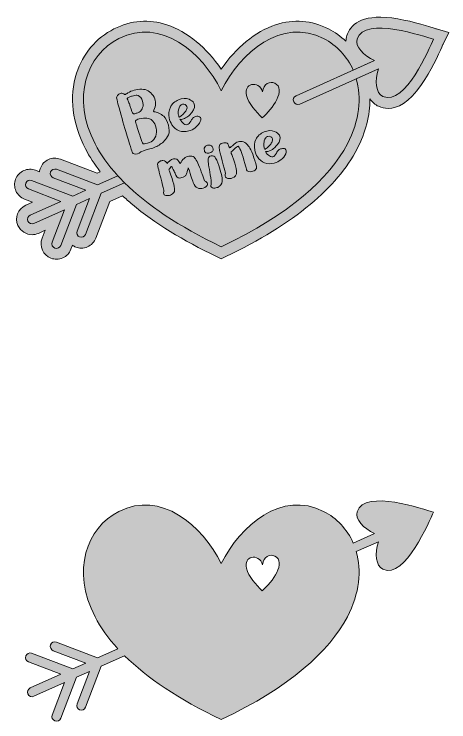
# Model space of a CAD drawing. Header units: inches. Extents: x -3855 to 7954, y -1724 to 4659.
# Drawn here: x 66 to 3930, y -1632 to 4659 of the extents above; entities that cross this region are included whole.
import ezdxf

# ---------------------------------------------------------------- set-up
doc = ezdxf.new("R2010")
doc.units = ezdxf.units.IN
doc.header["$MEASUREMENT"] = 0
doc.layers.add('1', color=7, linetype='Continuous')
doc.layers.add('3', color=7, linetype='Continuous')

# ---------------------------------------------------------------- blocks, each defined once
blk = doc.blocks.new('block 6')
at = {"layer": '1', "lineweight": 0}
for points, knots in [([(1363.6, 3501.6), (1339.2, 3483.7), (1308.4, 3469.9), (1270.9, 3460), (1224.8, 3447.9), (1198.6, 3439.1), (1192.4, 3433.7), (1172.8, 3416.5), (1153.1, 3411.3), (1133.2, 3418.1), (1126.5, 3418.5), (1121.7, 3421.4), (1118.7, 3426.6), (1112.9, 3436), (1093, 3499.3), (1058.9, 3616.4), (1036.6, 3686.7), (1013.3, 3768.2), (988.9, 3861), (981.4, 3889.7), (977.4, 3907.4), (977, 3914.1), (976.6, 3920.9), (979.6, 3927.8), (985.9, 3935), (992, 3945.3), (999.8, 3951.8), (1009.6, 3954.3), (1019.3, 3956.9), (1029.4, 3955.1), (1039.7, 3949.1), (1046.2, 3945.3), (1051.1, 3943.9), (1054.4, 3944.8), (1057.8, 3945.6), (1065.4, 3950.4), (1077.4, 3959), (1109.7, 3980.1), (1150.7, 3990.8), (1200.4, 3991.3), (1242.7, 3990.9), (1276.1, 3972), (1300.8, 3934.7), (1325.4, 3897.3), (1329.6, 3859.3), (1313.5, 3820.5), (1308.1, 3807.6), (1305.3, 3799.9), (1305.2, 3797.4), (1305, 3794.9), (1306.6, 3792.7), (1309.8, 3790.8), (1321.2, 3791), (1335.4, 3787.2), (1352.2, 3779.3), (1369.1, 3771.4), (1383.4, 3761.9), (1395.1, 3750.7), (1414.1, 3732.7), (1428, 3706.8), (1436.9, 3672.9), (1445.8, 3639.1), (1446.4, 3609.7), (1438.7, 3584.7), (1415.7, 3545.2), (1390.6, 3517.5), (1363.6, 3501.6)], [0, 0, 0, 0, 1, 1, 1, 2, 2, 2, 3, 3, 3, 4, 4, 4, 5, 5, 5, 6, 6, 6, 7, 7, 7, 8, 8, 8, 9, 9, 9, 10, 10, 10, 11, 11, 11, 12, 12, 12, 13, 13, 13, 14, 14, 14, 15, 15, 15, 16, 16, 16, 17, 17, 17, 18, 18, 18, 19, 19, 19, 20, 20, 20, 21, 21, 21, 22, 22, 22, 22]), ([(1149.2, 3776.5), (1151.1, 3777.6), (1152.6, 3778.2), (1153.6, 3778.5), (1171, 3783.1), (1183.7, 3790.1), (1191.6, 3799.6), (1199.5, 3809), (1206.1, 3822.4), (1211.5, 3839.7), (1214.8, 3860.3), (1211, 3881.2), (1199.9, 3902.4), (1188.9, 3923.6), (1174.4, 3936), (1156.5, 3939.5), (1153.4, 3938.7), (1147.8, 3937.6), (1139.7, 3936.3), (1131.5, 3935), (1123.1, 3933.2), (1114.4, 3930.9), (1105.6, 3928.6), (1096.6, 3925.4), (1087.3, 3921.3), (1077.2, 3915.9), (1071.8, 3912.2), (1070.9, 3910), (1070.1, 3907.9), (1072.1, 3903.1), (1076.8, 3895.6), (1077.5, 3893), (1080.6, 3884.9), (1086.1, 3871.3), (1091.6, 3857.7), (1095.4, 3846.7), (1097.5, 3838.6), (1110.1, 3801.3), (1118.5, 3780.1), (1122.9, 3774.9), (1127.2, 3769.8), (1136, 3770.3), (1149.2, 3776.5)], [0, 0, 0, 0, 1, 1, 1, 2, 2, 2, 3, 3, 3, 4, 4, 4, 5, 5, 5, 6, 6, 6, 7, 7, 7, 8, 8, 8, 9, 9, 9, 10, 10, 10, 11, 11, 11, 12, 12, 12, 13, 13, 13, 14, 14, 14, 14]), ([(1315.7, 3683.8), (1295.1, 3718.4), (1271.6, 3735), (1245.1, 3733.5), (1228.9, 3736.9), (1206.7, 3734.9), (1178.5, 3727.5), (1159.5, 3722.5), (1148.9, 3718.1), (1146.6, 3714.2), (1144.4, 3710.3), (1145.7, 3699.2), (1150.5, 3680.7), (1151.9, 3675.6), (1156.9, 3659.9), (1165.7, 3633.8), (1174.5, 3607.6), (1181.1, 3586.3), (1185.4, 3569.9), (1197.8, 3533.1), (1206.7, 3512.3), (1212.1, 3507.4), (1217.5, 3502.6), (1230.6, 3504.2), (1251.4, 3512.5), (1275, 3518.6), (1293.3, 3529.2), (1306.4, 3544.1), (1321.8, 3562.4), (1330.3, 3584), (1331.7, 3608.7), (1333.2, 3633.5), (1327.8, 3658.5), (1315.7, 3683.8)], [0, 0, 0, 0, 1, 1, 1, 2, 2, 2, 3, 3, 3, 4, 4, 4, 5, 5, 5, 6, 6, 6, 7, 7, 7, 8, 8, 8, 9, 9, 9, 10, 10, 10, 11, 11, 11, 11])]:
    blk.add_open_spline(points, degree=3, knots=knots, dxfattribs=at)
blk = doc.blocks.new('block 7')
at = {"layer": '1', "lineweight": 0}
for points, knots in [([(1720.2327, 3703.4164), (1712.1855, 3682.9449), (1697.3301, 3664.938), (1675.6666, 3649.3823), (1658.993, 3635.6784), (1639.8952, 3626.015), (1618.3731, 3620.3652), (1587.1069, 3612.1496), (1558.4669, 3612.6951), (1532.4599, 3622.0352), (1506.4529, 3631.3552), (1485.1328, 3648.9041), (1468.4997, 3674.6687), (1456.8565, 3691.8742), (1448.7083, 3712.4805), (1444.055, 3736.4538), (1436.8361, 3770.1713), (1440.3109, 3801.7608), (1454.4861, 3831.2425), (1460.2303, 3844.8049), (1469.9745, 3857.7748), (1483.712, 3870.152), (1497.4427, 3882.5157), (1511.7998, 3891.499), (1526.7629, 3897.0815), (1560.7834, 3911.4857), (1592.1237, 3913.1423), (1620.7974, 3902.058), (1641.0737, 3893.6808), (1655.2691, 3882.3541), (1663.4241, 3868.0577), (1675.5387, 3842.7511), (1669.4511, 3814.8518), (1645.1411, 3784.3599), (1643.8751, 3782.9189), (1642.0232, 3781.0737), (1639.6124, 3778.7976), (1637.1949, 3776.5215), (1635.8009, 3775.0467), (1635.4305, 3774.4137), (1634.2925, 3772.4743), (1631.1948, 3768.6359), (1626.1173, 3762.9254), (1616.73, 3752.7772), (1604.8175, 3743.8949), (1590.3863, 3736.2787), (1575.9552, 3728.649), (1563.9215, 3724.3931), (1554.2917, 3723.5042), (1551.4567, 3723.1708), (1544.6519, 3723.1321), (1540.0997, 3724.0782), (1542.0795, 3720.1068), (1544.1772, 3716.1977), (1546.5206, 3712.4266), (1559.0527, 3695.9955), (1571.5848, 3684.7631), (1584.1237, 3678.7495), (1591.6254, 3675.2411), (1598.9521, 3674.433), (1606.1373, 3676.3185), (1614.8445, 3678.6081), (1624.8783, 3689.45), (1636.2117, 3708.871), (1643.7606, 3721.8072), (1650.7842, 3731.6052), (1657.2624, 3738.2316), (1661.7001, 3742.1373), (1669.5655, 3745.5784), (1680.8518, 3748.5414), (1695.1954, 3752.3058), (1706.2595, 3751.9287), (1714.0239, 3747.3966), (1726.2125, 3738.5413), (1728.2799, 3723.8745), (1720.2327, 3703.4164)], [0, 0, 0, 0, 1, 1, 1, 2, 2, 2, 3, 3, 3, 4, 4, 4, 5, 5, 5, 6, 6, 6, 7, 7, 7, 8, 8, 8, 9, 9, 9, 10, 10, 10, 11, 11, 11, 12, 12, 12, 13, 13, 13, 14, 14, 14, 15, 15, 15, 16, 16, 16, 17, 17, 17, 18, 18, 18, 19, 19, 19, 20, 20, 20, 21, 21, 21, 22, 22, 22, 23, 23, 23, 24, 24, 24, 25, 25, 25, 25]), ([(1547.0189, 3751.1879), (1556.9719, 3757.087), (1568.4063, 3767.7537), (1581.3358, 3783.2152), (1588.9453, 3791.7876), (1594.7702, 3801.3904), (1598.8309, 3812.0504), (1602.878, 3822.6903), (1603.8276, 3831.027), (1601.7063, 3837.054), (1599.8275, 3844.2258), (1594.6153, 3849.9767), (1586.0765, 3854.3135), (1577.5512, 3858.6502), (1569.4367, 3859.8017), (1561.7464, 3857.7815), (1553.4163, 3856.1317), (1545.9617, 3850.6232), (1539.3892, 3841.2224), (1532.8168, 3831.8217), (1528.709, 3820.8721), (1527.0592, 3808.4006), (1524.6214, 3796.791), (1523.4699, 3788.1445), (1523.6113, 3782.4273), (1523.7325, 3776.71), (1525.6921, 3766.6695), (1529.4565, 3752.326), (1530.4329, 3748.6155), (1531.5474, 3744.9791), (1532.7764, 3741.41), (1532.8909, 3741.6138), (1532.9616, 3741.8006), (1533.0828, 3742.0077), (1535.3454, 3745.8933), (1544.7226, 3749.4775), (1547.0189, 3751.1879)], [0, 0, 0, 0, 1, 1, 1, 2, 2, 2, 3, 3, 3, 4, 4, 4, 5, 5, 5, 6, 6, 6, 7, 7, 7, 8, 8, 8, 9, 9, 9, 10, 10, 10, 11, 11, 11, 12, 12, 12, 12])]:
    blk.add_open_spline(points, degree=3, knots=knots, dxfattribs=at)
blk = doc.blocks.new('block 8')
at = {"layer": '1', "lineweight": 0}
for points, knots in [([(2480.6168, 3417.7437), (2472.5696, 3397.2654), (2457.721, 3379.2653), (2436.0575, 3363.7096), (2419.3772, 3349.999), (2400.2794, 3340.3424), (2378.7573, 3334.6857), (2347.491, 3326.4702), (2318.851, 3327.0224), (2292.844, 3336.3558), (2266.8371, 3345.6757), (2245.5237, 3363.2247), (2228.8906, 3388.9893), (2217.2406, 3406.2016), (2209.0992, 3426.8011), (2204.4392, 3450.7811), (2197.2203, 3484.4918), (2200.7018, 3516.0814), (2214.8703, 3545.5698), (2220.6212, 3559.1255), (2230.3586, 3572.1021), (2244.0961, 3584.4726), (2257.8269, 3596.8363), (2272.1839, 3605.8263), (2287.1538, 3611.4021), (2321.1675, 3625.813), (2352.5079, 3627.4696), (2381.1816, 3616.3853), (2401.4578, 3608.0081), (2415.66, 3596.6747), (2423.8082, 3582.3783), (2435.9295, 3557.0716), (2429.8352, 3529.1724), (2405.532, 3498.6873), (2404.2592, 3497.2462), (2402.4073, 3495.401), (2400.0033, 3493.1249), (2397.579, 3490.8488), (2396.1851, 3489.3673), (2395.8147, 3488.7343), (2394.6766, 3486.7949), (2391.579, 3482.9565), (2386.5015, 3477.246), (2377.1142, 3467.0977), (2365.2016, 3458.2155), (2350.7705, 3450.606), (2336.3394, 3442.9696), (2324.3056, 3438.7136), (2314.6759, 3437.8247), (2311.5715, 3437.4662), (2304.3761, 3437.7776), (2300.137, 3439.1345), (2302.2145, 3434.9089), (2304.4165, 3430.754), (2306.9048, 3426.7539), (2319.4436, 3410.3161), (2331.969, 3399.0836), (2344.5146, 3393.0701), (2352.0163, 3389.5617), (2359.3362, 3388.7536), (2366.5215, 3390.6391), (2375.2286, 3392.9287), (2385.2624, 3403.7773), (2396.5958, 3423.1916), (2404.1515, 3436.1278), (2411.1684, 3445.9258), (2417.6465, 3452.5589), (2422.091, 3456.4646), (2429.9564, 3459.899), (2441.236, 3462.862), (2455.5796, 3466.6331), (2466.6436, 3466.256), (2474.408, 3461.7172), (2486.5967, 3452.8619), (2488.6708, 3438.2018), (2480.6168, 3417.7437)], [0, 0, 0, 0, 1, 1, 1, 2, 2, 2, 3, 3, 3, 4, 4, 4, 5, 5, 5, 6, 6, 6, 7, 7, 7, 8, 8, 8, 9, 9, 9, 10, 10, 10, 11, 11, 11, 12, 12, 12, 13, 13, 13, 14, 14, 14, 15, 15, 15, 16, 16, 16, 17, 17, 17, 18, 18, 18, 19, 19, 19, 20, 20, 20, 21, 21, 21, 22, 22, 22, 23, 23, 23, 24, 24, 24, 25, 25, 25, 25]), ([(2289.8474, 3466.6466), (2290.8945, 3462.6617), (2292.1235, 3458.7778), (2293.4636, 3454.9562), (2293.7565, 3455.5572), (2294.0225, 3456.1481), (2294.3962, 3456.7845), (2296.6656, 3460.6701), (2305.1068, 3463.798), (2307.4031, 3465.5085), (2317.3628, 3471.4143), (2328.7905, 3482.081), (2341.7199, 3497.5357), (2349.3362, 3506.1082), (2355.1611, 3515.711), (2359.215, 3526.3778), (2363.2622, 3537.0176), (2364.2184, 3545.3544), (2362.0972, 3551.3746), (2360.2117, 3558.5464), (2355.0062, 3564.304), (2346.4607, 3568.6408), (2337.9354, 3572.9708), (2329.8208, 3574.1223), (2322.1305, 3572.1021), (2313.8005, 3570.4522), (2306.3459, 3564.9438), (2299.7734, 3555.5497), (2293.2077, 3546.149), (2289.0999, 3535.1994), (2287.4433, 3522.7212), (2285.0056, 3511.1184), (2283.8541, 3502.4651), (2283.9955, 3496.7478), (2284.1234, 3491.0306), (2286.083, 3480.9901), (2289.8474, 3466.6466)], [0, 0, 0, 0, 1, 1, 1, 2, 2, 2, 3, 3, 3, 4, 4, 4, 5, 5, 5, 6, 6, 6, 7, 7, 7, 8, 8, 8, 9, 9, 9, 10, 10, 10, 11, 11, 11, 12, 12, 12, 12])]:
    blk.add_open_spline(points, degree=3, knots=knots, dxfattribs=at)
blk = doc.blocks.new('block 5')
at = {"layer": '1', "true_color": 0xffb3db}
h = blk.add_hatch(color=221, dxfattribs=at)
h.dxf.hatch_style = 2
edge = h.paths.add_edge_path()
edge.add_spline(control_points=[(3820.2, 4528), (3813.7, 4529.9), (3804.2, 4532.9), (3792, 4536.7), (3719.2, 4559.4), (3567.7, 4606.8), (3422, 4624.7), (3145, 4658.7), (3052.5, 4558.2), (3023.7, 4467.9), (3018.5, 4451.7), (3015.9, 4435), (3015.6, 4418.1), (2969.9, 4461.5), (2918, 4498.5), (2860.7, 4527.8), (2711.8, 4603.9), (2549, 4616.2), (2389.9, 4563.6), (2209, 4503.7), (2036.1, 4361), (1907, 4169.8), (1778, 4361), (1605, 4503.7), (1424.1, 4563.6), (1265, 4616.2), (1102.2, 4603.9), (953.3, 4527.8), (794.4, 4446.7), (676.2, 4306.4), (620.5, 4132.7), (554.2, 3926), (582.4, 3687.2), (700, 3460.2), (735.5, 3391.8), (779.5, 3324), (831.6, 3257.2), (831.6, 3257.2), (803.7, 3244.7), (803.7, 3244.7), (803.7, 3244.7), (476.4, 3369.6), (476.4, 3369.6), (442.2, 3382.7), (405, 3381.6), (371.5, 3366.6), (338, 3351.7), (312.4, 3324.6), (299.4, 3290.4), (295.2, 3279.6), (292.7, 3268.6), (291.4, 3257.4), (291.4, 3257.4), (255.9, 3270.9), (255.9, 3270.9), (221.7, 3284), (184.4, 3282.9), (151, 3268), (117.5, 3253), (91.9, 3225.9), (78.8, 3191.7), (65.8, 3157.5), (66.9, 3120.3), (81.8, 3086.8), (96.8, 3053.3), (123.9, 3027.7), (158.1, 3014.7), (158.1, 3014.7), (229.1, 2987.6), (229.1, 2987.6), (229.1, 2987.6), (168.9, 2960.6), (168.9, 2960.6), (99.9, 2929.7), (68.9, 2848.4), (99.8, 2779.4), (122.6, 2728.5), (172.7, 2698.3), (225.2, 2698.3), (243.9, 2698.3), (262.8, 2702.1), (281, 2710.2), (281, 2710.2), (341.2, 2737.2), (341.2, 2737.2), (341.2, 2737.2), (314.1, 2666.1), (314.1, 2666.1), (287.1, 2595.5), (322.6, 2516.1), (393.3, 2489.1), (409.1, 2483), (425.7, 2480), (442.2, 2480), (461.2, 2480), (480.3, 2484), (498.2, 2492.1), (531.7, 2507.1), (557.3, 2534.1), (570.3, 2568.3), (570.3, 2568.3), (583.9, 2603.8), (583.9, 2603.8), (593.1, 2597.4), (603, 2591.9), (613.8, 2587.8), (629.7, 2581.7), (646.2, 2578.7), (662.7, 2578.7), (681.7, 2578.7), (700.8, 2582.7), (718.7, 2590.8), (752.2, 2605.7), (777.8, 2632.8), (790.9, 2667), (790.9, 2667), (915.8, 2994.3), (915.8, 2994.3), (915.8, 2994.3), (1028.5, 3044.8), (1028.5, 3044.8), (1056.6, 3018.7), (1085.8, 2992.9), (1116.5, 2967.3), (1314.4, 2802.2), (1566.4, 2646.2), (1865.5, 2503.7), (1865.5, 2503.7), (1907, 2483.9), (1907, 2483.9), (1907, 2483.9), (1948.5, 2503.7), (1948.5, 2503.7), (2247.6, 2646.2), (2499.6, 2802.2), (2697.5, 2967.3), (2885.8, 3124.4), (3025.9, 3290.2), (3114, 3460.2), (3190.3, 3607.5), (3229, 3759.9), (3228.6, 3905.2), (3248, 3875.7), (3273.8, 3853.4), (3305, 3839.4), (3329.8, 3828.3), (3358.7, 3820.5), (3391.2, 3820.5), (3471.7, 3820.5), (3573.7, 3868.5), (3687.3, 4032), (3771, 4152.5), (3836.6, 4297.1), (3868.1, 4366.5), (3873.4, 4378.1), (3877.5, 4387.2), (3880.5, 4393.3), (3880.5, 4393.3), (3930.2, 4496.4), (3930.2, 4496.4), (3930.2, 4496.4), (3820.2, 4528), (3820.2, 4528)], knot_values=[0, 0, 0, 0, 1, 1, 1, 2, 2, 2, 3, 3, 3, 4, 4, 4, 5, 5, 5, 6, 6, 6, 7, 7, 7, 8, 8, 8, 9, 9, 9, 10, 10, 10, 11, 11, 11, 12, 12, 12, 13, 13, 13, 14, 14, 14, 15, 15, 15, 16, 16, 16, 17, 17, 17, 18, 18, 18, 19, 19, 19, 20, 20, 20, 21, 21, 21, 22, 22, 22, 23, 23, 23, 24, 24, 24, 25, 25, 25, 26, 26, 26, 27, 27, 27, 28, 28, 28, 29, 29, 29, 30, 30, 30, 31, 31, 31, 32, 32, 32, 33, 33, 33, 34, 34, 34, 35, 35, 35, 36, 36, 36, 37, 37, 37, 38, 38, 38, 39, 39, 39, 40, 40, 40, 41, 41, 41, 42, 42, 42, 43, 43, 43, 44, 44, 44, 45, 45, 45, 46, 46, 46, 47, 47, 47, 48, 48, 48, 49, 49, 49, 50, 50, 50, 51, 51, 51, 52, 52, 52, 53, 53, 53, 54, 54, 54, 54], degree=3, periodic=1)
at = {"layer": '1', "true_color": 0xde242d}
h = blk.add_hatch(color=242, dxfattribs=at)
h.dxf.hatch_style = 2
edge = h.paths.add_edge_path()
edge.add_spline(control_points=[(3115.7, 4438.7), (3094.4, 4371.8), (3169.1, 4291.3), (3270.6, 4246), (3270.6, 4246), (3079.8, 4160.9), (3079.8, 4160.9), (3026, 4284), (2933.8, 4382.1), (2816.8, 4441.8), (2446.4, 4631), (2077, 4321.6), (1907, 3977.9), (1737, 4321.6), (1367.6, 4631), (997.2, 4441.8), (709.8, 4295.1), (572, 3917.3), (785.7, 3504.6), (834.2, 3411.1), (901.3, 3316.3), (988.3, 3221.5), (988.3, 3221.5), (806.7, 3140.2), (806.7, 3140.2), (806.7, 3140.2), (442, 3279.4), (442, 3279.4), (421.1, 3287.4), (397.5, 3276.8), (389.6, 3256), (381.6, 3235.1), (392.1, 3211.5), (413, 3203.6), (413, 3203.6), (701.8, 3093.3), (701.8, 3093.3), (701.8, 3093.3), (586.2, 3041.6), (586.2, 3041.6), (586.2, 3041.6), (221.5, 3180.8), (221.5, 3180.8), (200.6, 3188.7), (177, 3178.2), (169, 3157.3), (161.1, 3136.4), (171.6, 3112.8), (192.5, 3104.9), (192.5, 3104.9), (481.3, 2994.6), (481.3, 2994.6), (481.3, 2994.6), (208.4, 2872.5), (208.4, 2872.5), (188, 2863.4), (178.8, 2839.2), (187.9, 2818.8), (197, 2798.5), (221.2, 2789.2), (241.5, 2798.4), (241.5, 2798.4), (514.5, 2920.5), (514.5, 2920.5), (514.5, 2920.5), (404.3, 2631.7), (404.3, 2631.7), (396.3, 2610.8), (406.9, 2587.2), (427.7, 2579.3), (448.6, 2571.3), (472.2, 2581.9), (480.1, 2602.7), (480.1, 2602.7), (619.3, 2967.4), (619.3, 2967.4), (619.3, 2967.4), (735, 3019.2), (735, 3019.2), (735, 3019.2), (624.8, 2730.4), (624.8, 2730.4), (616.8, 2709.5), (627.4, 2685.9), (648.2, 2678), (648.2, 2678), (648.2, 2678), (648.2, 2678), (669.1, 2670), (692.7, 2680.6), (700.7, 2701.4), (700.7, 2701.4), (839.8, 3066.1), (839.8, 3066.1), (839.8, 3066.1), (1048.2, 3159.4), (1048.2, 3159.4), (1244.7, 2965.1), (1526.6, 2772.1), (1907, 2590.8), (2513.5, 2879.8), (2869.9, 3198.8), (3028.3, 3504.6), (3137.6, 3715.7), (3154.9, 3917.6), (3107.3, 4084.2), (3107.3, 4084.2), (3304.2, 4172.1), (3304.2, 4172.1), (3270.1, 4066.1), (3280.2, 3956.3), (3344.5, 3927.5), (3543.2, 3838.5), (3757.3, 4360.2), (3793.5, 4435.2), (3713.5, 4458.2), (3181.8, 4646.1), (3115.7, 4438.7)], knot_values=[0, 0, 0, 0, 1, 1, 1, 2, 2, 2, 3, 3, 3, 4, 4, 4, 5, 5, 5, 6, 6, 6, 7, 7, 7, 8, 8, 8, 9, 9, 9, 10, 10, 10, 11, 11, 11, 12, 12, 12, 13, 13, 13, 14, 14, 14, 15, 15, 15, 16, 16, 16, 17, 17, 17, 18, 18, 18, 19, 19, 19, 20, 20, 20, 21, 21, 21, 22, 22, 22, 23, 23, 23, 24, 24, 24, 25, 25, 25, 26, 26, 26, 27, 27, 27, 28, 28, 28, 29, 29, 29, 30, 30, 30, 31, 31, 31, 32, 32, 32, 33, 33, 33, 34, 34, 34, 35, 35, 35, 36, 36, 36, 37, 37, 37, 38, 38, 38, 39, 39, 39, 39], degree=3, periodic=1)
edge = h.paths.add_edge_path()
edge.add_spline(control_points=[(2270, 3736.9), (2216.5, 3790.2), (2148.7, 3862.4), (2130.9, 3936.9), (2117.8, 3991.8), (2142.8, 4024), (2175.5, 4032.5), (2212.9, 4042.3), (2260.5, 4021.2), (2272.8, 3967.5), (2281.9, 4040.8), (2342.2, 4065.9), (2382.2, 4045.6), (2488.4, 3991.7), (2364.3, 3814.9), (2270, 3736.9)], knot_values=[0, 0, 0, 0, 1, 1, 1, 2, 2, 2, 3, 3, 3, 4, 4, 4, 5, 5, 5, 5], degree=3, periodic=1)
at = {"layer": '1', "lineweight": 0}
for points, knots in [([(3820.2, 4528), (3813.7, 4529.9), (3804.2, 4532.9), (3792, 4536.7), (3719.2, 4559.4), (3567.7, 4606.8), (3422, 4624.7), (3145, 4658.7), (3052.5, 4558.2), (3023.7, 4467.9), (3018.5, 4451.7), (3015.9, 4435), (3015.6, 4418.1), (2969.9, 4461.5), (2918, 4498.5), (2860.7, 4527.8), (2711.8, 4603.9), (2549, 4616.2), (2389.9, 4563.6), (2209, 4503.7), (2036.1, 4361), (1907, 4169.8), (1778, 4361), (1605, 4503.7), (1424.1, 4563.6), (1265, 4616.2), (1102.2, 4603.9), (953.3, 4527.8), (794.4, 4446.7), (676.2, 4306.4), (620.5, 4132.7), (554.2, 3926), (582.4, 3687.2), (700, 3460.2), (735.5, 3391.8), (779.5, 3324), (831.6, 3257.2), (831.6, 3257.2), (803.7, 3244.7), (803.7, 3244.7), (803.7, 3244.7), (476.4, 3369.6), (476.4, 3369.6), (442.2, 3382.7), (405, 3381.6), (371.5, 3366.6), (338, 3351.7), (312.4, 3324.6), (299.4, 3290.4), (295.2, 3279.6), (292.7, 3268.6), (291.4, 3257.4), (291.4, 3257.4), (255.9, 3270.9), (255.9, 3270.9), (221.7, 3284), (184.4, 3282.9), (151, 3268), (117.5, 3253), (91.9, 3225.9), (78.8, 3191.7), (65.8, 3157.5), (66.9, 3120.3), (81.8, 3086.8), (96.8, 3053.3), (123.9, 3027.7), (158.1, 3014.7), (158.1, 3014.7), (229.1, 2987.6), (229.1, 2987.6), (229.1, 2987.6), (168.9, 2960.6), (168.9, 2960.6), (99.9, 2929.7), (68.9, 2848.4), (99.8, 2779.4), (122.6, 2728.5), (172.7, 2698.3), (225.2, 2698.3), (243.9, 2698.3), (262.8, 2702.1), (281, 2710.2), (281, 2710.2), (341.2, 2737.2), (341.2, 2737.2), (341.2, 2737.2), (314.1, 2666.1), (314.1, 2666.1), (287.1, 2595.5), (322.6, 2516.1), (393.3, 2489.1), (409.1, 2483), (425.7, 2480), (442.2, 2480), (461.2, 2480), (480.3, 2484), (498.2, 2492.1), (531.7, 2507.1), (557.3, 2534.1), (570.3, 2568.3), (570.3, 2568.3), (583.9, 2603.8), (583.9, 2603.8), (593.1, 2597.4), (603, 2591.9), (613.8, 2587.8), (629.7, 2581.7), (646.2, 2578.7), (662.7, 2578.7), (681.7, 2578.7), (700.8, 2582.7), (718.7, 2590.8), (752.2, 2605.7), (777.8, 2632.8), (790.9, 2667), (790.9, 2667), (915.8, 2994.3), (915.8, 2994.3), (915.8, 2994.3), (1028.5, 3044.8), (1028.5, 3044.8), (1056.6, 3018.7), (1085.8, 2992.9), (1116.5, 2967.3), (1314.4, 2802.2), (1566.4, 2646.2), (1865.5, 2503.7), (1865.5, 2503.7), (1907, 2483.9), (1907, 2483.9), (1907, 2483.9), (1948.5, 2503.7), (1948.5, 2503.7), (2247.6, 2646.2), (2499.6, 2802.2), (2697.5, 2967.3), (2885.8, 3124.4), (3025.9, 3290.2), (3114, 3460.2), (3190.3, 3607.5), (3229, 3759.9), (3228.6, 3905.2), (3248, 3875.7), (3273.8, 3853.4), (3305, 3839.4), (3329.8, 3828.3), (3358.7, 3820.5), (3391.2, 3820.5), (3471.7, 3820.5), (3573.7, 3868.5), (3687.3, 4032), (3771, 4152.5), (3836.6, 4297.1), (3868.1, 4366.5), (3873.4, 4378.1), (3877.5, 4387.2), (3880.5, 4393.3), (3880.5, 4393.3), (3930.2, 4496.4), (3930.2, 4496.4), (3930.2, 4496.4), (3820.2, 4528), (3820.2, 4528)], [0, 0, 0, 0, 1, 1, 1, 2, 2, 2, 3, 3, 3, 4, 4, 4, 5, 5, 5, 6, 6, 6, 7, 7, 7, 8, 8, 8, 9, 9, 9, 10, 10, 10, 11, 11, 11, 12, 12, 12, 13, 13, 13, 14, 14, 14, 15, 15, 15, 16, 16, 16, 17, 17, 17, 18, 18, 18, 19, 19, 19, 20, 20, 20, 21, 21, 21, 22, 22, 22, 23, 23, 23, 24, 24, 24, 25, 25, 25, 26, 26, 26, 27, 27, 27, 28, 28, 28, 29, 29, 29, 30, 30, 30, 31, 31, 31, 32, 32, 32, 33, 33, 33, 34, 34, 34, 35, 35, 35, 36, 36, 36, 37, 37, 37, 38, 38, 38, 39, 39, 39, 40, 40, 40, 41, 41, 41, 42, 42, 42, 43, 43, 43, 44, 44, 44, 45, 45, 45, 46, 46, 46, 47, 47, 47, 48, 48, 48, 49, 49, 49, 50, 50, 50, 51, 51, 51, 52, 52, 52, 53, 53, 53, 54, 54, 54, 54]), ([(3115.7, 4438.7), (3094.4, 4371.8), (3169.1, 4291.3), (3270.6, 4246), (3270.6, 4246), (3079.8, 4160.9), (3079.8, 4160.9), (3026, 4284), (2933.8, 4382.1), (2816.8, 4441.8), (2446.4, 4631), (2077, 4321.6), (1907, 3977.9), (1737, 4321.6), (1367.6, 4631), (997.2, 4441.8), (709.8, 4295.1), (572, 3917.3), (785.7, 3504.6), (834.2, 3411.1), (901.3, 3316.3), (988.3, 3221.5), (988.3, 3221.5), (806.7, 3140.2), (806.7, 3140.2), (806.7, 3140.2), (442, 3279.4), (442, 3279.4), (421.1, 3287.4), (397.5, 3276.8), (389.6, 3256), (381.6, 3235.1), (392.1, 3211.5), (413, 3203.6), (413, 3203.6), (701.8, 3093.3), (701.8, 3093.3), (701.8, 3093.3), (586.2, 3041.6), (586.2, 3041.6), (586.2, 3041.6), (221.5, 3180.8), (221.5, 3180.8), (200.6, 3188.7), (177, 3178.2), (169, 3157.3), (161.1, 3136.4), (171.6, 3112.8), (192.5, 3104.9), (192.5, 3104.9), (481.3, 2994.6), (481.3, 2994.6), (481.3, 2994.6), (208.4, 2872.5), (208.4, 2872.5), (188, 2863.4), (178.8, 2839.2), (187.9, 2818.8), (197, 2798.5), (221.2, 2789.2), (241.5, 2798.4), (241.5, 2798.4), (514.5, 2920.5), (514.5, 2920.5), (514.5, 2920.5), (404.3, 2631.7), (404.3, 2631.7), (396.3, 2610.8), (406.9, 2587.2), (427.7, 2579.3), (448.6, 2571.3), (472.2, 2581.9), (480.1, 2602.7), (480.1, 2602.7), (619.3, 2967.4), (619.3, 2967.4), (619.3, 2967.4), (735, 3019.2), (735, 3019.2), (735, 3019.2), (624.8, 2730.4), (624.8, 2730.4), (616.8, 2709.5), (627.4, 2685.9), (648.2, 2678), (648.2, 2678), (648.2, 2678), (648.2, 2678), (669.1, 2670), (692.7, 2680.6), (700.7, 2701.4), (700.7, 2701.4), (839.8, 3066.1), (839.8, 3066.1), (839.8, 3066.1), (1048.2, 3159.4), (1048.2, 3159.4), (1244.7, 2965.1), (1526.6, 2772.1), (1907, 2590.8), (2513.5, 2879.8), (2869.9, 3198.8), (3028.3, 3504.6), (3137.6, 3715.7), (3154.9, 3917.6), (3107.3, 4084.2), (3107.3, 4084.2), (3304.2, 4172.1), (3304.2, 4172.1), (3270.1, 4066.1), (3280.2, 3956.3), (3344.5, 3927.5), (3543.2, 3838.5), (3757.3, 4360.2), (3793.5, 4435.2), (3713.5, 4458.2), (3181.8, 4646.1), (3115.7, 4438.7)], [0, 0, 0, 0, 1, 1, 1, 2, 2, 2, 3, 3, 3, 4, 4, 4, 5, 5, 5, 6, 6, 6, 7, 7, 7, 8, 8, 8, 9, 9, 9, 10, 10, 10, 11, 11, 11, 12, 12, 12, 13, 13, 13, 14, 14, 14, 15, 15, 15, 16, 16, 16, 17, 17, 17, 18, 18, 18, 19, 19, 19, 20, 20, 20, 21, 21, 21, 22, 22, 22, 23, 23, 23, 24, 24, 24, 25, 25, 25, 26, 26, 26, 27, 27, 27, 28, 28, 28, 29, 29, 29, 30, 30, 30, 31, 31, 31, 32, 32, 32, 33, 33, 33, 34, 34, 34, 35, 35, 35, 36, 36, 36, 37, 37, 37, 38, 38, 38, 39, 39, 39, 39]), ([(3793.5, 4435.2), (3757.3, 4360.2), (3543.2, 3838.5), (3344.5, 3927.5), (3280.2, 3956.3), (3270.1, 4066.1), (3304.2, 4172.1), (3304.2, 4172.1), (2604.7, 3859.8), (2604.7, 3859.8), (2584.3, 3850.6), (2560.2, 3859.9), (2551.1, 3880.2), (2542, 3900.6), (2551.2, 3924.8), (2571.6, 3933.9), (2571.6, 3933.9), (3270.6, 4246), (3270.6, 4246), (3169.1, 4291.3), (3094.4, 4371.8), (3115.7, 4438.7), (3181.8, 4646.1), (3713.5, 4458.2), (3793.5, 4435.2)], [0, 0, 0, 0, 1, 1, 1, 2, 2, 2, 3, 3, 3, 4, 4, 4, 5, 5, 5, 6, 6, 6, 7, 7, 7, 8, 8, 8, 8]), ([(2270, 3736.9), (2216.5, 3790.2), (2148.7, 3862.4), (2130.9, 3936.9), (2117.8, 3991.8), (2142.8, 4024), (2175.5, 4032.5), (2212.9, 4042.3), (2260.5, 4021.2), (2272.8, 3967.5), (2281.9, 4040.8), (2342.2, 4065.9), (2382.2, 4045.6), (2488.4, 3991.7), (2364.3, 3814.9), (2270, 3736.9)], [0, 0, 0, 0, 1, 1, 1, 2, 2, 2, 3, 3, 3, 4, 4, 4, 5, 5, 5, 5]), ([(2187.4, 3412.6), (2173.7, 3443.5), (2162.6, 3465.8), (2153.8, 3479.4), (2145, 3493), (2135.4, 3503.9), (2125.1, 3512.1), (2112.2, 3521.3), (2097.4, 3526.1), (2080.6, 3526.3), (2063.9, 3526.6), (2049.2, 3522.6), (2036.5, 3514.3), (2011.1, 3494.5), (1995.1, 3481.3), (1988.6, 3474.6), (1984.8, 3470.3), (1982.4, 3468.6), (1981.4, 3469.4), (1980.3, 3470.2), (1978.2, 3474.6), (1975, 3482.6), (1969.9, 3502), (1961.6, 3512.7), (1950.2, 3514.6), (1937.4, 3517.3), (1922.6, 3515.1), (1905.9, 3508), (1901.4, 3506.2), (1897.8, 3503.2), (1895.1, 3499), (1892.4, 3494.7), (1890.9, 3490.9), (1890.7, 3487.5), (1888.1, 3478.6), (1887.9, 3468.7), (1889.9, 3457.7), (1892, 3446.8), (1900.5, 3412.8), (1915.4, 3355.9), (1930.1, 3300.1), (1938.7, 3267), (1941.1, 3256.7), (1943.5, 3246.3), (1944.1, 3238.6), (1942.7, 3233.3), (1936.3, 3214), (1944.2, 3202.4), (1966.7, 3198.5), (1984.6, 3195), (2002.8, 3198.6), (2021.3, 3209.5), (2027.3, 3213.8), (2032.6, 3220), (2037.3, 3228.1), (2042.1, 3236.2), (2044, 3242.9), (2043.2, 3248.2), (2043.8, 3270.8), (2038.7, 3299.6), (2027.9, 3334.5), (2009.5, 3385.6), (1999, 3414.3), (1996.2, 3420.7), (1993.8, 3425.6), (1992.9, 3428.9), (1993.6, 3430.7), (1994.2, 3432.5), (1997.2, 3435.8), (2002.5, 3440.5), (2023.5, 3462.9), (2039.7, 3477.4), (2051.2, 3483.7), (2055.8, 3484.9), (2058.9, 3484.3), (2060.6, 3482), (2076.7, 3462.7), (2095.3, 3412.8), (2116.4, 3332.3), (2125.3, 3298.5), (2130.7, 3279), (2132.6, 3273.7), (2134.5, 3268.5), (2138.2, 3264.9), (2143.6, 3263), (2155.7, 3256.9), (2170.1, 3256.6), (2187, 3262.1), (2203.9, 3267.6), (2214.9, 3276.3), (2220.1, 3288.1), (2222.1, 3293), (2219.2, 3310), (2211.6, 3339.2), (2211, 3341.3), (2203, 3365.7), (2187.4, 3412.6)], [0, 0, 0, 0, 1, 1, 1, 2, 2, 2, 3, 3, 3, 4, 4, 4, 5, 5, 5, 6, 6, 6, 7, 7, 7, 8, 8, 8, 9, 9, 9, 10, 10, 10, 11, 11, 11, 12, 12, 12, 13, 13, 13, 14, 14, 14, 15, 15, 15, 16, 16, 16, 17, 17, 17, 18, 18, 18, 19, 19, 19, 20, 20, 20, 21, 21, 21, 22, 22, 22, 23, 23, 23, 24, 24, 24, 25, 25, 25, 26, 26, 26, 27, 27, 27, 28, 28, 28, 29, 29, 29, 30, 30, 30, 31, 31, 31, 32, 32, 32, 32]), ([(1835.1, 3449.1), (1835.8, 3452.6), (1834.7, 3459.9), (1831.7, 3471.2), (1826.5, 3480.8), (1822.5, 3486.3), (1820, 3487.8), (1813.9, 3492.3), (1805, 3494.2), (1793.4, 3493.6), (1781.7, 3493), (1773.1, 3490), (1767.4, 3484.7), (1755.9, 3476.2), (1752.5, 3463.2), (1757, 3445.8), (1757.9, 3438.4), (1759.8, 3433.3), (1762.7, 3430.5), (1765.6, 3427.7), (1771.8, 3425.1), (1781.2, 3422.6), (1790.3, 3421.2), (1801.2, 3423.3), (1813.6, 3429.1), (1826.1, 3434.8), (1833.2, 3441.5), (1835.1, 3449.1)], [0, 0, 0, 0, 1, 1, 1, 2, 2, 2, 3, 3, 3, 4, 4, 4, 5, 5, 5, 6, 6, 6, 7, 7, 7, 8, 8, 8, 9, 9, 9, 9]), ([(1775.6, 3165.5), (1771.2, 3169.8), (1767, 3172.3), (1763, 3172.9), (1759.9, 3172.1), (1748.6, 3200.6), (1729, 3258.5), (1707.7, 3318.6), (1688.6, 3359.1), (1671.7, 3379.8), (1663.8, 3390.9), (1650.6, 3396.5), (1631.9, 3396.5), (1598.1, 3398), (1570.6, 3379.9), (1549.3, 3341.9), (1548.9, 3341.3), (1548.4, 3340.1), (1547.8, 3338.3), (1545.2, 3331.5), (1542.6, 3330), (1539.9, 3333.7), (1539.4, 3333.6), (1539.1, 3333.8), (1539, 3334.3), (1529.2, 3356.9), (1515.7, 3369.8), (1498.4, 3373), (1475.4, 3375.1), (1453.4, 3363.9), (1432.5, 3339.2), (1429.1, 3333.4), (1427.1, 3330.4), (1426.6, 3330.3), (1426.1, 3330.1), (1424.5, 3332.2), (1421.7, 3336.4), (1420.1, 3342.5), (1416.7, 3347.1), (1411.5, 3350.1), (1406.3, 3355.3), (1398.7, 3357.9), (1388.6, 3357.7), (1378.5, 3357.5), (1369.7, 3355), (1362.2, 3350.3), (1350.6, 3344.5), (1343.7, 3336.4), (1341.5, 3326), (1340, 3319), (1349, 3278.4), (1368.6, 3204.1), (1383.1, 3148.7), (1391.5, 3116.1), (1393.8, 3106.3), (1396.1, 3096.5), (1396.6, 3089), (1395.3, 3083.7), (1392.8, 3072.1), (1392.9, 3064.4), (1395.5, 3060.8), (1397, 3055.1), (1399.9, 3051.2), (1404.3, 3049.1), (1408.7, 3047), (1415.6, 3045.8), (1425, 3045.5), (1439, 3044.2), (1452.4, 3047.2), (1465, 3054.3), (1477.6, 3061.5), (1486, 3070.8), (1490.1, 3082.3), (1497, 3108.2), (1482.4, 3167.9), (1446.3, 3261.5), (1442.9, 3268.2), (1441.4, 3272.8), (1441.9, 3275.1), (1442.4, 3277.4), (1445.4, 3281.8), (1450.8, 3288.1), (1456.9, 3298.5), (1461.2, 3304), (1463.8, 3304.7), (1464.9, 3306.6), (1466.5, 3305.7), (1468.6, 3301.8), (1470.7, 3298), (1477, 3284.6), (1487.4, 3261.6), (1489.2, 3258.8), (1492.1, 3253.2), (1495.9, 3244.9), (1499.7, 3236.6), (1502.5, 3231), (1504.4, 3228.2), (1514.2, 3203.4), (1532, 3196), (1557.9, 3206.1), (1571.2, 3209.6), (1581, 3214.4), (1587.4, 3220.4), (1593.7, 3226.5), (1598.3, 3235.7), (1601.1, 3247.9), (1603, 3253.3), (1605.5, 3263.6), (1608.7, 3278.6), (1610.9, 3286.9), (1612.2, 3291.1), (1612.8, 3291.2), (1613.1, 3291.9), (1614, 3290.7), (1615.3, 3287.8), (1615.3, 3287.8), (1623.7, 3265.3), (1623.7, 3265.3), (1642.3, 3202.8), (1656.8, 3162.3), (1667.1, 3143.6), (1677.5, 3125), (1690.9, 3113.7), (1707.3, 3109.8), (1724.4, 3105), (1742.3, 3107.6), (1761.1, 3117.7), (1779.8, 3127.9), (1787.4, 3139.6), (1783.9, 3152.9), (1782.8, 3157), (1780, 3161.2), (1775.6, 3165.5)], [0, 0, 0, 0, 1, 1, 1, 2, 2, 2, 3, 3, 3, 4, 4, 4, 5, 5, 5, 6, 6, 6, 7, 7, 7, 8, 8, 8, 9, 9, 9, 10, 10, 10, 11, 11, 11, 12, 12, 12, 13, 13, 13, 14, 14, 14, 15, 15, 15, 16, 16, 16, 17, 17, 17, 18, 18, 18, 19, 19, 19, 20, 20, 20, 21, 21, 21, 22, 22, 22, 23, 23, 23, 24, 24, 24, 25, 25, 25, 26, 26, 26, 27, 27, 27, 28, 28, 28, 29, 29, 29, 30, 30, 30, 31, 31, 31, 32, 32, 32, 33, 33, 33, 34, 34, 34, 35, 35, 35, 36, 36, 36, 37, 37, 37, 38, 38, 38, 39, 39, 39, 40, 40, 40, 41, 41, 41, 42, 42, 42, 43, 43, 43, 44, 44, 44, 44]), ([(1841.3, 3397.3), (1833.3, 3400.7), (1825.4, 3401.3), (1817.7, 3399.3), (1808.5, 3396.9), (1802.6, 3393.4), (1799.9, 3388.9), (1791.5, 3381.2), (1788.9, 3366.3), (1792, 3344.1), (1792.9, 3332.2), (1795.9, 3310.3), (1801.1, 3278.2), (1801.1, 3278.2), (1808.8, 3230.1), (1808.8, 3230.1), (1818.5, 3193.2), (1820.9, 3165.1), (1816.1, 3145.8), (1814.3, 3138.2), (1813.6, 3133.2), (1813.9, 3130.8), (1814.3, 3128.4), (1816.3, 3125.3), (1820.1, 3121.3), (1828.6, 3109.9), (1844.1, 3108.2), (1866.6, 3116.3), (1879.4, 3119.7), (1889.1, 3124.7), (1895.6, 3131.3), (1909.1, 3144.2), (1915.8, 3163.7), (1915.5, 3190), (1912.8, 3223.2), (1899.8, 3272.7), (1876.5, 3338.3), (1862.5, 3370.8), (1850.7, 3390.5), (1841.3, 3397.3)], [0, 0, 0, 0, 1, 1, 1, 2, 2, 2, 3, 3, 3, 4, 4, 4, 5, 5, 5, 6, 6, 6, 7, 7, 7, 8, 8, 8, 9, 9, 9, 10, 10, 10, 11, 11, 11, 12, 12, 12, 13, 13, 13, 13]), ([(806.7, 3140.2), (806.7, 3140.2), (442, 3279.4), (442, 3279.4), (421.1, 3287.4), (397.5, 3276.8), (389.6, 3256), (381.6, 3235.1), (392.1, 3211.5), (413, 3203.6), (413, 3203.6), (701.8, 3093.3), (701.8, 3093.3), (701.8, 3093.3), (586.2, 3041.6), (586.2, 3041.6), (586.2, 3041.6), (221.5, 3180.8), (221.5, 3180.8), (200.6, 3188.7), (177, 3178.2), (169, 3157.3), (161.1, 3136.4), (171.6, 3112.8), (192.5, 3104.9), (192.5, 3104.9), (481.3, 2994.6), (481.3, 2994.6), (481.3, 2994.6), (208.4, 2872.5), (208.4, 2872.5), (188, 2863.4), (178.8, 2839.2), (187.9, 2818.8), (197, 2798.5), (221.2, 2789.2), (241.5, 2798.4), (241.5, 2798.4), (514.5, 2920.5), (514.5, 2920.5), (514.5, 2920.5), (404.3, 2631.7), (404.3, 2631.7), (396.3, 2610.8), (406.9, 2587.2), (427.7, 2579.3), (448.6, 2571.3), (472.2, 2581.9), (480.1, 2602.7), (480.1, 2602.7), (619.3, 2967.4), (619.3, 2967.4), (619.3, 2967.4), (735, 3019.2), (735, 3019.2), (735, 3019.2), (624.8, 2730.4), (624.8, 2730.4), (616.8, 2709.5), (627.4, 2685.9), (648.2, 2678), (648.2, 2678), (648.2, 2678), (648.2, 2678), (669.1, 2670), (692.7, 2680.6), (700.7, 2701.4), (700.7, 2701.4), (839.8, 3066.1), (839.8, 3066.1), (839.8, 3066.1), (1048.2, 3159.4), (1048.2, 3159.4), (1027.2, 3180.1), (1007.3, 3200.8), (988.3, 3221.5), (988.3, 3221.5), (806.7, 3140.2), (806.7, 3140.2)], [0, 0, 0, 0, 1, 1, 1, 2, 2, 2, 3, 3, 3, 4, 4, 4, 5, 5, 5, 6, 6, 6, 7, 7, 7, 8, 8, 8, 9, 9, 9, 10, 10, 10, 11, 11, 11, 12, 12, 12, 13, 13, 13, 14, 14, 14, 15, 15, 15, 16, 16, 16, 17, 17, 17, 18, 18, 18, 19, 19, 19, 20, 20, 20, 21, 21, 21, 22, 22, 22, 23, 23, 23, 24, 24, 24, 25, 25, 25, 26, 26, 26, 26])]:
    blk.add_open_spline(points, degree=3, knots=knots, dxfattribs=at)
at = {"layer": '1'}
for name in ['block 6', 'block 7', 'block 8']:
    blk.add_blockref(name, (0, 0), dxfattribs=at)

msp = doc.modelspace()

# ---------------------------------------------------------------- hatches: boundary and pattern name
at = {"layer": '3', "true_color": 0xde242d}
h = msp.add_hatch(color=242, dxfattribs=at)
h.dxf.hatch_style = 2
edge = h.paths.add_edge_path()
edge.add_spline(control_points=[(3115.7, 235.1), (3094.4, 168.2), (3169.1, 87.8), (3270.6, 42.5), (3270.6, 42.5), (3079.8, -42.7), (3079.8, -42.7), (3026, 80.4), (2933.8, 178.5), (2816.8, 238.2), (2446.4, 427.4), (2077, 118), (1907, -225.7), (1737, 118), (1367.6, 427.4), (997.2, 238.2), (709.8, 91.5), (572, -286.3), (785.7, -699), (834.2, -792.5), (901.3, -887.3), (988.3, -982), (988.3, -982), (806.7, -1063.3), (806.7, -1063.3), (806.7, -1063.3), (442, -924.1), (442, -924.1), (421.1, -916.2), (397.5, -926.7), (389.6, -947.6), (381.6, -968.5), (392.1, -992.1), (413, -1000), (413, -1000), (701.8, -1110.2), (701.8, -1110.2), (701.8, -1110.2), (586.2, -1162), (586.2, -1162), (586.2, -1162), (221.5, -1022.8), (221.5, -1022.8), (200.6, -1014.9), (177, -1025.4), (169, -1046.3), (161.1, -1067.1), (171.6, -1090.7), (192.5, -1098.7), (192.5, -1098.7), (481.3, -1208.9), (481.3, -1208.9), (481.3, -1208.9), (208.4, -1331.1), (208.4, -1331.1), (188, -1340.2), (178.8, -1364.3), (187.9, -1384.7), (197, -1405.1), (221.2, -1414.3), (241.5, -1405.2), (241.5, -1405.2), (514.5, -1283.1), (514.5, -1283.1), (514.5, -1283.1), (404.3, -1571.9), (404.3, -1571.9), (396.3, -1592.7), (406.9, -1616.3), (427.7, -1624.3), (448.6, -1632.3), (472.2, -1621.7), (480.1, -1600.8), (480.1, -1600.8), (619.3, -1236.1), (619.3, -1236.1), (619.3, -1236.1), (735, -1184.4), (735, -1184.4), (735, -1184.4), (624.8, -1473.2), (624.8, -1473.2), (616.8, -1494.1), (627.4, -1517.7), (648.2, -1525.6), (648.2, -1525.6), (648.2, -1525.6), (648.2, -1525.6), (669.1, -1533.6), (692.7, -1523), (700.7, -1502.2), (700.7, -1502.2), (839.8, -1137.5), (839.8, -1137.5), (839.8, -1137.5), (1048.2, -1044.2), (1048.2, -1044.2), (1244.7, -1238.4), (1526.6, -1431.5), (1907, -1612.8), (2513.5, -1323.8), (2869.9, -1004.7), (3028.3, -699), (3137.6, -487.9), (3154.9, -286), (3107.3, -119.4), (3107.3, -119.4), (3304.2, -31.5), (3304.2, -31.5), (3270.1, -137.5), (3280.2, -247.3), (3344.5, -276), (3543.2, -365), (3757.3, 156.6), (3793.5, 231.7), (3713.5, 254.6), (3181.8, 442.5), (3115.7, 235.1)], knot_values=[0, 0, 0, 0, 1, 1, 1, 2, 2, 2, 3, 3, 3, 4, 4, 4, 5, 5, 5, 6, 6, 6, 7, 7, 7, 8, 8, 8, 9, 9, 9, 10, 10, 10, 11, 11, 11, 12, 12, 12, 13, 13, 13, 14, 14, 14, 15, 15, 15, 16, 16, 16, 17, 17, 17, 18, 18, 18, 19, 19, 19, 20, 20, 20, 21, 21, 21, 22, 22, 22, 23, 23, 23, 24, 24, 24, 25, 25, 25, 26, 26, 26, 27, 27, 27, 28, 28, 28, 29, 29, 29, 30, 30, 30, 31, 31, 31, 32, 32, 32, 33, 33, 33, 34, 34, 34, 35, 35, 35, 36, 36, 36, 37, 37, 37, 38, 38, 38, 39, 39, 39, 39], degree=3, periodic=1)
edge = h.paths.add_edge_path()
edge.add_spline(control_points=[(2270, -466.7), (2216.5, -413.4), (2148.7, -341.2), (2130.9, -266.6), (2117.8, -211.8), (2142.8, -179.6), (2175.5, -171), (2212.9, -161.2), (2260.5, -182.4), (2272.8, -236.1), (2281.9, -162.7), (2342.2, -137.6), (2382.2, -158), (2488.4, -211.9), (2364.3, -388.6), (2270, -466.7)], knot_values=[0, 0, 0, 0, 1, 1, 1, 2, 2, 2, 3, 3, 3, 4, 4, 4, 5, 5, 5, 5], degree=3, periodic=1)

# ---------------------------------------------------------------- linework, layer by layer
at = {"layer": '3', "lineweight": 0}
for points, knots in [([(3115.7, 235.1), (3094.4, 168.2), (3169.1, 87.8), (3270.6, 42.5), (3270.6, 42.5), (3079.8, -42.7), (3079.8, -42.7), (3026, 80.4), (2933.8, 178.5), (2816.8, 238.2), (2446.4, 427.4), (2077, 118), (1907, -225.7), (1737, 118), (1367.6, 427.4), (997.2, 238.2), (709.8, 91.5), (572, -286.3), (785.7, -699), (834.2, -792.5), (901.3, -887.3), (988.3, -982), (988.3, -982), (806.7, -1063.3), (806.7, -1063.3), (806.7, -1063.3), (442, -924.1), (442, -924.1), (421.1, -916.2), (397.5, -926.7), (389.6, -947.6), (381.6, -968.5), (392.1, -992.1), (413, -1000), (413, -1000), (701.8, -1110.2), (701.8, -1110.2), (701.8, -1110.2), (586.2, -1162), (586.2, -1162), (586.2, -1162), (221.5, -1022.8), (221.5, -1022.8), (200.6, -1014.9), (177, -1025.4), (169, -1046.3), (161.1, -1067.1), (171.6, -1090.7), (192.5, -1098.7), (192.5, -1098.7), (481.3, -1208.9), (481.3, -1208.9), (481.3, -1208.9), (208.4, -1331.1), (208.4, -1331.1), (188, -1340.2), (178.8, -1364.3), (187.9, -1384.7), (197, -1405.1), (221.2, -1414.3), (241.5, -1405.2), (241.5, -1405.2), (514.5, -1283.1), (514.5, -1283.1), (514.5, -1283.1), (404.3, -1571.9), (404.3, -1571.9), (396.3, -1592.7), (406.9, -1616.3), (427.7, -1624.3), (448.6, -1632.3), (472.2, -1621.7), (480.1, -1600.8), (480.1, -1600.8), (619.3, -1236.1), (619.3, -1236.1), (619.3, -1236.1), (735, -1184.4), (735, -1184.4), (735, -1184.4), (624.8, -1473.2), (624.8, -1473.2), (616.8, -1494.1), (627.4, -1517.7), (648.2, -1525.6), (648.2, -1525.6), (648.2, -1525.6), (648.2, -1525.6), (669.1, -1533.6), (692.7, -1523), (700.7, -1502.2), (700.7, -1502.2), (839.8, -1137.5), (839.8, -1137.5), (839.8, -1137.5), (1048.2, -1044.2), (1048.2, -1044.2), (1244.7, -1238.4), (1526.6, -1431.5), (1907, -1612.8), (2513.5, -1323.8), (2869.9, -1004.7), (3028.3, -699), (3137.6, -487.9), (3154.9, -286), (3107.3, -119.4), (3107.3, -119.4), (3304.2, -31.5), (3304.2, -31.5), (3270.1, -137.5), (3280.2, -247.3), (3344.5, -276), (3543.2, -365), (3757.3, 156.6), (3793.5, 231.7), (3713.5, 254.6), (3181.8, 442.5), (3115.7, 235.1)], [0, 0, 0, 0, 1, 1, 1, 2, 2, 2, 3, 3, 3, 4, 4, 4, 5, 5, 5, 6, 6, 6, 7, 7, 7, 8, 8, 8, 9, 9, 9, 10, 10, 10, 11, 11, 11, 12, 12, 12, 13, 13, 13, 14, 14, 14, 15, 15, 15, 16, 16, 16, 17, 17, 17, 18, 18, 18, 19, 19, 19, 20, 20, 20, 21, 21, 21, 22, 22, 22, 23, 23, 23, 24, 24, 24, 25, 25, 25, 26, 26, 26, 27, 27, 27, 28, 28, 28, 29, 29, 29, 30, 30, 30, 31, 31, 31, 32, 32, 32, 33, 33, 33, 34, 34, 34, 35, 35, 35, 36, 36, 36, 37, 37, 37, 38, 38, 38, 39, 39, 39, 39]), ([(2270, -466.7), (2216.5, -413.4), (2148.7, -341.2), (2130.9, -266.6), (2117.8, -211.8), (2142.8, -179.6), (2175.5, -171), (2212.9, -161.2), (2260.5, -182.4), (2272.8, -236.1), (2281.9, -162.7), (2342.2, -137.6), (2382.2, -158), (2488.4, -211.9), (2364.3, -388.6), (2270, -466.7)], [0, 0, 0, 0, 1, 1, 1, 2, 2, 2, 3, 3, 3, 4, 4, 4, 5, 5, 5, 5])]:
    msp.add_open_spline(points, degree=3, knots=knots, dxfattribs=at)

# ---------------------------------------------------------------- block references
at = {"layer": '1'}
msp.add_blockref('block 5', (0, 0), dxfattribs=at)

doc.saveas('drawing.dxf')
